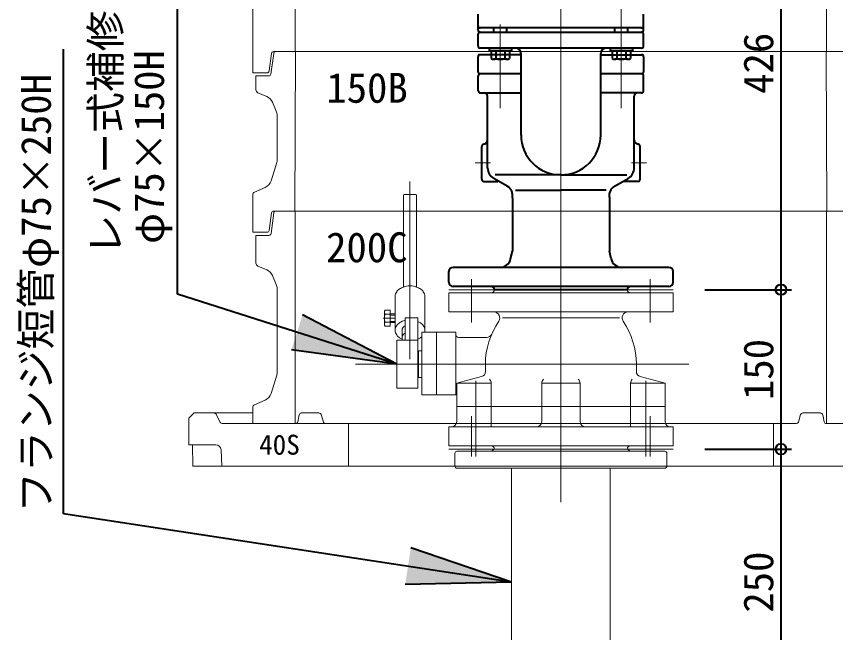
# Model space of a CAD drawing. Units: millimetres at full size, sheet at 1:20. Extents: x -5803 to 5817, y -3160 to 3160.
# Drawn here: x -2580 to -1810, y 23 to 602 of the extents above; entities that cross this region are included whole.
import ezdxf
from ezdxf.enums import TextEntityAlignment as Align

# ---------------------------------------------------------------- set-up
doc = ezdxf.new("R2010")
doc.units = ezdxf.units.MM
doc.header["$LTSCALE"] = 20
doc.header["$PDMODE"] = 32
doc.header["$PDSIZE"] = 10
for name, color, linetype, lineweight in [('0-7_TEMP01', 3, 'Continuous', 18), ('0-9_躯体', 7, 'Continuous', 9), ('0-A_細線', 7, 'Continuous', 9), ('0-B_消火栓', 2, 'Continuous', 40), ('0-E_寸法', 1, 'Continuous', 40), ('1-3_補修弁', 7, 'Continuous', 9)]:
    doc.layers.add(name, color=color, linetype=linetype, lineweight=lineweight)
doc.layers.add('0-F_注釈', color=1, linetype='Continuous')
doc.styles.add('ＭＳ ゴシック', font='')
doc.styles.get('ＭＳ ゴシック').set_extended_font_data('MS Gothic')

msp = doc.modelspace()

# ---------------------------------------------------------------- linework, layer by layer
at = {"layer": '0-7_TEMP01'}
for p, q in [((-2068.07, 772.15), (-2068.07, 502.16)), ((-2068.07, 345.16), (-2068.07, 771.16)), ((-2068.06, 345.16), (-2068.06, 771.16)), ((-2011.22, 658.34), (-2011.22, 515.83)), ((-2068.07, 601.66), (-2068.07, 251.66)), ((-2068.07, 601.66), (-2068.07, 381.66)), ((-2125.06, 594.66), (-2125.06, 515.83)), ((-2148.76, 464.47), (-2134.38, 464.47)), ((-1987.37, 464.47), (-2001.74, 464.47)), ((-2068.07, 451.66), (-2068.07, 201.66)), ((-2210.07, 279.71), (-2210.07, 446.9)), ((-2152.07, 314.16), (-2152.07, 355.16)), ((-2068.07, 359.04), (-2068.07, 175)), ((-1984.07, 355.16), (-1984.07, 314.16)), ((-2173.56, 345.16), (-1962.57, 345.16)), ((-2235.43, 318.29), (-2224.07, 318.29)), ((-2068.07, 311.66), (-2068.07, 211.66)), ((-1947.57, 275.16), (-2261.46, 275.16)), ((-2148.07, 188.16), (-2148.07, 259.46)), ((-2068.07, 261.66), (-2068.07, 161.66)), ((-1988.07, 188.16), (-1988.07, 259.46)), ((-2068.07, 145.16), (-2068.07, 245.16)), ((-2152.07, 188.16), (-2152.07, 226.16)), ((-1984.07, 188.16), (-1984.07, 226.16)), ((-2173.56, 195.16), (-1962.57, 195.16))]:
    msp.add_line(p, q, dxfattribs=at)
at = {"layer": '0-9_躯体'}
for p, q in [((-2318.07, 769.16), (-2318.07, 569.15)), ((-1818.07, 769.16), (-1818.07, 569.15)), ((-2340.31, 567.43), (-2342.63, 550.88)), ((-2338.31, 567.43), (-2341.06, 547.88)), ((-2338.33, 569.15), (-2068.07, 569.15)), ((-2317.82, 569.15), (-2318.32, 419.16)), ((-1797.8, 569.15), (-2068.07, 569.15)), ((-1818.32, 569.15), (-1817.82, 419.16)), ((-2358.06, 549.15), (-2344.61, 549.15)), ((-2355.07, 546.15), (-2355.07, 533.13)), ((-2355.07, 546.15), (-2343.04, 546.15)), ((-2353.25, 530.38), (-2344.74, 526.74)), ((-2339.49, 521.48), (-2335.88, 513.04)), ((-2335.07, 509.11), (-2335.07, 467.64)), ((-2335.5, 464.74), (-2340.73, 447.56)), ((-2356.27, 436.94), (-2346.28, 441.31)), ((-2358.06, 434.19), (-2358.06, 399.16)), ((-2340.31, 417.43), (-2342.63, 400.88)), ((-2340.84, 397.9), (-2338.3, 417.42)), ((-2338.33, 419.16), (-2068.07, 419.16)), ((-2068.07, 419.16), (-2336.31, 419.16)), ((-2318.07, 419.16), (-2318.07, 219.15)), ((-1797.8, 419.16), (-2068.07, 419.16)), ((-2068.07, 419.16), (-1799.82, 419.16)), ((-1818.07, 419.16), (-1818.07, 219.15)), ((-2358.06, 399.16), (-2344.61, 399.16)), ((-2355.07, 396.15), (-2342.82, 396.15)), ((-2355.07, 396.15), (-2355.07, 370.13)), ((-2353.25, 367.38), (-2344.74, 363.74)), ((-2339.49, 358.48), (-2335.88, 350.05)), ((-2335.07, 346.11), (-2335.07, 267.64)), ((-2340.73, 247.56), (-2335.5, 264.73)), ((-2356.27, 236.95), (-2346.28, 241.31)), ((-2358.06, 234.2), (-2358.06, 219.15)), ((-2418.07, 224.16), (-2413.07, 229.16)), ((-2418.07, 224.16), (-2418.07, 199.15)), ((-2413.07, 229.16), (-2393.07, 229.16)), ((-2393.07, 229.16), (-2358.06, 229.16)), ((-2388.62, 220.27), (-2392.51, 228.05)), ((-2315.74, 220.77), (-2314.39, 227.55)), ((-2312.43, 229.16), (-2295.55, 229.16)), ((-2291.5, 220.58), (-2293.64, 227.73)), ((-1844.64, 220.58), (-1842.49, 227.73)), ((-1823.7, 229.16), (-1840.58, 229.16)), ((-1820.39, 220.77), (-1821.74, 227.55)), ((-2386.83, 219.15), (-2317.71, 219.15)), ((-2358.06, 219.15), (-2068.07, 219.15)), ((-2289.58, 219.15), (-2068.07, 219.15)), ((-2268.07, 219.15), (-2268.07, 179.16)), ((-1846.56, 219.15), (-2068.07, 219.15)), ((-1846.56, 219.15), (-2068.07, 219.15)), ((-1868.07, 219.15), (-1868.07, 179.16)), ((-1778.07, 219.15), (-1818.42, 219.15)), ((-1749.3, 219.15), (-1818.42, 219.15)), ((-2418.07, 199.15), (-2392.82, 199.15)), ((-2414.62, 199.15), (-2414.47, 179.16)), ((-2387.83, 194.41), (-2387.07, 179.16)), ((-2414.47, 179.16), (-2068.07, 179.16)), ((-1721.66, 179.16), (-2068.07, 179.16))]:
    msp.add_line(p, q, dxfattribs=at)
msp.add_lwpolyline([(-2358.06, 612.36), (-2358.06, 569.15), (-2358.06, 549.15)], dxfattribs=at)
for centre, radius, start, end in [((-2338.33, 567.15), 2, 90, 172.001), ((-2336.33, 567.15), 2, 90, 172.001), ((-2344.61, 551.15), 2, 270, 352.001), ((-2343.04, 548.15), 2, 270, 352.001), ((-2352.07, 533.13), 3, 180, 246.801), ((-2348.68, 517.54), 10, 23.199, 66.801), ((-2345.07, 509.11), 10, 0, 23.199), ((-2345.07, 467.64), 10, 343.072, 0), ((-2350.3, 450.48), 10, 293.629, 343.072), ((-2355.07, 434.19), 3, 113.629, 180), ((-2338.33, 417.15), 2, 90, 172.001), ((-2336.31, 417.15), 2, 90, 172.569), ((-2344.61, 401.15), 2, 270, 352.001), ((-2342.82, 398.15), 2, 270, 352.569), ((-2352.07, 370.13), 3, 180, 246.801), ((-2348.68, 354.54), 10, 23.199, 66.801), ((-2345.07, 346.11), 10, 0, 23.199), ((-2345.07, 267.64), 10, 343.072, 0), ((-2350.3, 250.47), 10, 293.629, 343.072), ((-2355.07, 234.2), 3, 113.629, 180), ((-2394.3, 227.15), 2, 26.565, 90), ((-2312.43, 227.15), 2, 90, 168.691), ((-2295.55, 227.15), 2, 16.7, 90), ((-1840.58, 227.15), 2, 90, 163.3), ((-1823.7, 227.15), 2, 11.309, 90), ((-2386.83, 221.15), 2, 206.565, 270), ((-2317.71, 221.15), 2, 270, 348.691), ((-2289.58, 221.15), 2, 196.7, 270), ((-1846.56, 221.15), 2, 270, 343.3), ((-1818.42, 221.15), 2, 191.309, 270), ((-2392.82, 194.16), 5, 2.862, 90)]:
    msp.add_arc(centre, radius, start, end, dxfattribs=at)
at = {"layer": '0-A_細線'}
for p, q in [((-2165.84, 193.16), (-1970.29, 193.16)), ((-2131.06, 195.16), (-2133.06, 193.16)), ((-2131.06, 195.16), (-2005.07, 195.16)), ((-2005.07, 195.16), (-2003.07, 193.16)), ((-2167.84, 191.16), (-2167.84, 179.16)), ((-1968.29, 191.16), (-1968.29, 179.16)), ((-2165.84, 177.16), (-1970.29, 177.16)), ((-2114.57, -36.84), (-2114.57, 177.16)), ((-2021.57, -36.84), (-2021.57, 177.16))]:
    msp.add_line(p, q, dxfattribs=at)
for centre, start, end in [((-2165.84, 191.16), 90, 179.998), ((-1970.29, 191.16), 0.002, 90), ((-2165.84, 179.16), 179.998, 270), ((-1970.29, 179.16), 270, 0.002)]:
    msp.add_arc(centre, 2, start, end, dxfattribs=at)
at = {"layer": '0-B_消火栓'}
for p, q in [((-2146.06, 589.38), (-2146.06, 604.38)), ((-1990.22, 589.38), (-1990.22, 604.38)), ((-2144.07, 587.38), (-1992.21, 587.38)), ((-1992.22, 591.38), (-2144.06, 591.38)), ((-2131.06, 587.38), (-2131.06, 591.38)), ((-2119.06, 587.38), (-2119.06, 591.38)), ((-2017.22, 587.38), (-2017.22, 591.38)), ((-2005.22, 587.38), (-2005.22, 591.38)), ((-2146.06, 574.38), (-2146.06, 585.38)), ((-1990.22, 574.38), (-1990.22, 585.38)), ((-1992.22, 572.38), (-2144.06, 572.38)), ((-2135.56, 572.38), (-2135.56, 569.88)), ((-2114.56, 572.38), (-2114.56, 569.88)), ((-2021.72, 572.38), (-2021.72, 569.88)), ((-2000.72, 572.38), (-2000.72, 569.88)), ((-2146.06, 550.2), (-2146.06, 564.21)), ((-2105.56, 566.21), (-2144.06, 566.21)), ((-2114.56, 569.88), (-2135.56, 569.88)), ((-2133.56, 569.88), (-2133.56, 562.68)), ((-2129.31, 569.88), (-2129.31, 562.68)), ((-2120.81, 569.88), (-2120.81, 562.68)), ((-2116.56, 569.88), (-2116.56, 562.68)), ((-2105.56, 490.48), (-2105.56, 567.38)), ((-2030.56, 490.65), (-2030.56, 567.38)), ((-2030.56, 566.21), (-1992.22, 566.21)), ((-2000.72, 569.88), (-2021.72, 569.88)), ((-2019.72, 569.88), (-2019.72, 562.68)), ((-2015.47, 569.88), (-2015.47, 562.68)), ((-2006.97, 569.88), (-2006.97, 562.68)), ((-2002.72, 569.88), (-2002.72, 562.68)), ((-1990.22, 564.21), (-1990.22, 550.2)), ((-2118.68, 561.88), (-2131.44, 561.88)), ((-2004.85, 561.88), (-2017.6, 561.88)), ((-2105.56, 548.21), (-2144.07, 548.21)), ((-1992.22, 548.21), (-2030.56, 548.21)), ((-2145.9, 532.21), (-2145.9, 546.2)), ((-1990.22, 532.21), (-1990.22, 546.2)), ((-2143.9, 530.21), (-2105.56, 530.21)), ((-2137.06, 459.79), (-2137.06, 527.21)), ((-1992.22, 530.21), (-2030.56, 530.21)), ((-1999.06, 459.79), (-1999.06, 527.21)), ((-2142.56, 448.97), (-2142.56, 479.96)), ((-1995.06, 481.97), (-1995.56, 481.97)), ((-1993.56, 448.97), (-1993.56, 479.96)), ((-2068.06, 453.15), (-2130, 453.15)), ((-2068.06, 453.15), (-2006.12, 453.15)), ((-2017.6, 442.44), (-2007, 448.56)), ((-2007, 448.56), (-2004.8, 449.84)), ((-2140.56, 446.97), (-2127.42, 446.97)), ((-1995.56, 446.97), (-2008.7, 446.97)), ((-2110.77, 438.79), (-2068.06, 438.79)), ((-2025.35, 438.79), (-2068.06, 438.79)), ((-2113.75, 431.65), (-2113.75, 381.35)), ((-2022.37, 431.65), (-2022.37, 381.35)), ((-2115.34, 374.03), (-2113.75, 381.35)), ((-2020.78, 374.03), (-2022.37, 381.35)), ((-2173.56, 352.16), (-2173.56, 362.37)), ((-1966.56, 366.16), (-2169.57, 366.16)), ((-1962.56, 352.16), (-1962.56, 362.16)), ((-1966.56, 348.16), (-2169.57, 348.16)), ((-2005.56, 345.16), (-2130.56, 345.16))]:
    msp.add_line(p, q, dxfattribs=at)
msp.add_lwpolyline([(-2118.52, 442.44), (-2129.12, 448.56), (-2131.32, 449.84)], dxfattribs=at)
for centre, radius, start, end in [((-2144.06, 593.38), 2, 180, 270), ((-2144.06, 589.38), 2, 180, 270), ((-2144.06, 585.38), 2, 90, 180), ((-1992.22, 593.38), 2, 270, 0), ((-1992.22, 589.38), 2, 270, 0), ((-1992.22, 585.38), 2, 0, 90), ((-2144.06, 574.38), 2, 180, 270), ((-2110.56, 567.38), 5, 0, 90), ((-2025.56, 567.38), 5, 90, 180), ((-1992.22, 574.38), 2, 270, 0), ((-2144.06, 564.21), 2, 90, 180), ((-1992.22, 564.21), 2, 0, 90), ((-2131.44, 565.1), 3.22, 228.74, 311.26), ((-2125.06, 573.56), 11.69, 248.679, 291.321), ((-2118.68, 565.1), 3.22, 228.74, 311.26), ((-2017.6, 565.1), 3.22, 228.74, 311.26), ((-2011.22, 573.56), 11.69, 248.679, 291.321), ((-2004.85, 565.1), 3.22, 228.74, 311.26), ((-2144.06, 550.2), 2, 180, 270), ((-2143.9, 546.2), 2, 90, 180), ((-1992.22, 550.2), 2, 270, 0), ((-1992.22, 546.2), 2, 0, 90), ((-2143.9, 532.21), 2, 180, 270), ((-1992.22, 532.21), 2, 270, 0), ((-2140.06, 527.21), 3, 0, 90), ((-1996.06, 527.21), 3, 90, 180), ((-2141.06, 485.97), 4, 270, 0), ((-2068.06, 490.65), 37.5, 180, 0), ((-1995.06, 485.97), 4, 180, 270), ((-2140.56, 479.96), 2, 90, 180), ((-1995.56, 479.96), 2, 0, 90), ((-2125.56, 459.79), 11.5, 180, 240), ((-2010.56, 459.79), 11.5, 300, 0), ((-2140.56, 448.97), 2, 180, 270), ((-1995.56, 448.97), 2, 270, 0), ((-2123.52, 433.78), 10, 347.697, 60), ((-2012.6, 433.78), 10, 120, 192.303), ((-2125.11, 376.16), 10, 270, 347.697), ((-2011.01, 376.16), 10, 192.303, 270), ((-2169.57, 362.16), 4, 90, 180), ((-1966.56, 362.16), 4, 0, 90), ((-2169.56, 352.16), 4, 180, 270), ((-2133.57, 345.16), 3, 0, 90), ((-2002.56, 345.16), 3, 90, 180), ((-1966.56, 352.16), 4, 270, 0)]:
    msp.add_arc(centre, radius, start, end, dxfattribs=at)
at = {"layer": '0-E_寸法'}
for p, q in [((-2428.83, 340.94), (-2428.83, 820.88)), ((-1860.99, 771.16), (-1860.99, 345.16)), ((-2536.04, 134.44), (-2536.04, 571.37)), ((-2222.57, 275.16), (-2428.83, 340.94)), ((-1932.56, 345.16), (-1850.99, 345.16)), ((-1932.56, 345.16), (-1850.99, 345.16)), ((-1860.99, 345.16), (-1860.99, 195.16)), ((-2222.57, 275.16), (-2311.11, 321.62)), ((-2222.57, 275.16), (-2321.66, 288.54)), ((-1932.56, 195.16), (-1850.99, 195.16)), ((-1932.56, 195.16), (-1850.99, 195.16)), ((-1860.99, 195.16), (-1860.99, -54.84)), ((-2114.57, 70.16), (-2536.04, 134.44)), ((-2114.57, 70.16), (-2209.31, 102.17)), ((-2114.57, 70.16), (-2214.54, 67.84))]:
    msp.add_line(p, q, dxfattribs=at)
for p in [(-1860.99, 345.16), (-1860.99, 195.16)]:
    msp.add_point(p, dxfattribs=at)
for points in [[(-2321.66, 288.54), (-2311.11, 321.62), (-2222.57, 275.16)], [(-2214.54, 67.84), (-2209.31, 102.17), (-2114.57, 70.16)]]:
    msp.add_solid(points, dxfattribs=at)
at = {"layer": '1-3_補修弁'}
for p, q in [((-2216.07, 433.82), (-2216.07, 347.74)), ((-2205.07, 434.82), (-2215.07, 434.82)), ((-2204.07, 433.82), (-2204.07, 347.74)), ((-2173.56, 342.16), (-1962.57, 342.16)), ((-2173.56, 324.16), (-2173.56, 342.16)), ((-2130.57, 345.16), (-2005.57, 345.16)), ((-2130.57, 345.16), (-2005.57, 345.16)), ((-1962.57, 342.16), (-1962.57, 324.16)), ((-2224.07, 306.98), (-2224.07, 338.8)), ((-2196.07, 306.98), (-2196.07, 338.8)), ((-2234.07, 323.91), (-2234.07, 312.67)), ((-2233.47, 325.8), (-2228.57, 325.8)), ((-2228.57, 325.8), (-2228.57, 310.78)), ((-1962.57, 324.16), (-2173.56, 324.16)), ((-2233.49, 322.05), (-2228.57, 322.05)), ((-2224.07, 322.29), (-2228.57, 322.29)), ((-2228.57, 321.29), (-2224.07, 321.29)), ((-2202.57, 318.82), (-2214.57, 318.82)), ((-2214.57, 297.66), (-2214.57, 318.82)), ((-2202.57, 318.82), (-2202.57, 252.66)), ((-2123.07, 318.58), (-2013.07, 318.58)), ((-2233.49, 314.54), (-2228.57, 314.54)), ((-2228.57, 310.78), (-2233.47, 310.78)), ((-2228.57, 315.29), (-2224.07, 315.29)), ((-2228.57, 314.29), (-2224.07, 314.29)), ((-2217.57, 306.98), (-2217.57, 300.06)), ((-2199.07, 305.16), (-2199.07, 246.16)), ((-2199.07, 305.16), (-2167.06, 305.16)), ((-2185.07, 246.16), (-2185.07, 305.16)), ((-2167.06, 246.16), (-2167.06, 305.16)), ((-2202.57, 297.66), (-2222.57, 297.66)), ((-2222.57, 297.66), (-2222.57, 252.66)), ((-2164.07, 300.16), (-2137.89, 300.16)), ((-2202.07, 287.66), (-2202.07, 262.66)), ((-2139.07, 268.23), (-2139.07, 275.16)), ((-1997.07, 268.23), (-1997.07, 275.16)), ((-2202.07, 262.66), (-2202.57, 263.16)), ((-2202.07, 262.66), (-2199.07, 262.66)), ((-1993.36, 263.4), (-1970.06, 257.16)), ((-2166.07, 257.16), (-2166.07, 221.16)), ((-2133.63, 257.16), (-2133.63, 216.16)), ((-2086.06, 257.16), (-2050.07, 257.16)), ((-2086.06, 221.16), (-2086.06, 257.16)), ((-2050.07, 221.16), (-2050.07, 257.16)), ((-2002.5, 257.16), (-1970.06, 257.16)), ((-2002.5, 257.16), (-2002.5, 216.16)), ((-1970.06, 221.16), (-1970.06, 257.16)), ((-2222.57, 252.66), (-2202.57, 252.66)), ((-2199.07, 246.16), (-2166.07, 246.16)), ((-2166.07, 235.16), (-1970.06, 235.16)), ((-1962.57, 216.16), (-2173.56, 216.16)), ((-2173.56, 198.16), (-2173.56, 216.16)), ((-1962.57, 198.16), (-1962.57, 216.16)), ((-1962.57, 198.16), (-2173.56, 198.16)), ((-2005.57, 195.16), (-2130.57, 195.16)), ((-2005.57, 195.16), (-2130.57, 195.16)), ((-2005.57, 195.16), (-2130.57, 195.16))]:
    msp.add_line(p, q, dxfattribs=at)
for points in [[(-2202.57, 287.16), (-2202.07, 287.66), (-2199.07, 287.66)], [(-2142.77, 263.4), (-2166.07, 257.16), (-2133.63, 257.16)]]:
    msp.add_lwpolyline(points, dxfattribs=at)
for centre, radius, start, end in [((-2215.07, 433.82), 1, 90, 180), ((-2205.07, 433.82), 1, 0, 90), ((-2211.43, 333.55), 14.93, 109.14368, 124.86797), ((-2210.13, 329.8), 18.91, 89.81124, 109.14224), ((-2210.01, 329.8), 18.91, 70.85776, 90.18876), ((-2208.7, 333.55), 14.93, 55.13203, 70.85632), ((-2216.42, 338.7), 7.64, 143.77013, 179.30664), ((-2213.76, 336.85), 10.9, 124.74801, 144.15638), ((-2206.38, 336.85), 10.9, 35.84362, 55.25199), ((-2203.72, 338.7), 7.64, 0.69336, 36.22987), ((-2133.57, 345.16), 3, 270, 0), ((-2002.56, 345.16), 3, 180, 270), ((-2230.78, 323.91), 3.29, 144.992, 214.565), ((-2131.15, 318.58), 5.58, 325.458, 90), ((-2004.98, 318.58), 5.58, 90, 214.542), ((-2221.64, 318.29), 12.42, 162.412, 197.588), ((-2212.64, 306.61), 9.94, 101.14177, 111.74812), ((-2230.78, 312.67), 3.29, 145.435, 215.008), ((-2216.42, 306.88), 7.64, 143.77013, 179.30664), ((-2213.76, 305.03), 10.9, 124.74801, 144.15638), ((-2211.43, 301.73), 14.93, 109.14368, 124.86797), ((-2213.47, 306.93), 4.09, 143.77013, 179.30664), ((-2212.04, 305.93), 5.84, 124.74801, 144.15638), ((-2212.13, 306.34), 5.45, 116.55794, 126.4811), ((-2206.29, 305.97), 10.08, 52.6097, 68.33399), ((-2206.38, 305.03), 10.9, 35.84362, 55.25199), ((-2203.72, 306.88), 7.64, 0.69336, 36.22987), ((-2068.07, 275.16), 71, 145.458, 180), ((-2068.07, 275.16), 71, 0, 34.542), ((-2216.42, 307.07), 7.64, 180.69336, 216.22986), ((-2213.76, 308.93), 10.9, 215.84364, 235.252), ((-2213.47, 300), 4.09, 143.77014, 179.30665), ((-2212.04, 299.01), 5.84, 124.74799, 144.15636), ((-2212.13, 299.43), 5.45, 116.55799, 126.48115), ((-2202.18, 303.63), 4.17, 298.82431, 318.23267), ((-2203.17, 306.99), 7.11, 345.10917, 359.95273), ((-2164.07, 303.16), 3, 180, 270), ((-2137.89, 305.16), 5, 270, 336.75), ((-2213.13, 309.15), 11.45, 233.33203, 249.05632), ((-2213.47, 300.11), 4.09, 180.69336, 216.22987), ((-2216.68, 297.73), 0.095, 205.74959, 225.15795), ((-2208.38, 311.66), 14.29, 293.98821, 305.06814), ((-2144.07, 268.23), 5, 285, 0), ((-1992.06, 268.23), 5, 180, 255), ((-2138.63, 257.16), 5, 0, 47.288), ((-2081.06, 257.16), 5, 132.712, 180), ((-2055.07, 257.16), 5, 0, 47.288), ((-1997.5, 257.16), 5, 132.712, 180), ((-2171.07, 221.16), 5, 270, 0), ((-2091.07, 221.16), 5, 270, 0), ((-2045.07, 221.16), 5, 180, 270), ((-1965.06, 221.16), 5, 180, 270), ((-2133.57, 195.16), 3, 0, 90), ((-2002.56, 195.16), 3, 90, 180)]:
    msp.add_arc(centre, radius, start, end, dxfattribs=at)

# ---------------------------------------------------------------- texts
at = {"layer": '0-E_寸法', "style": 'ＭＳ ゴシック'}
for s, p in [('レバー式補修弁（ボール）', (-2474.05, 377.44)), ('426', (-1859.77, 529.36)), ('φ75×150H', (-2433.06, 388.18)), ('フランジ短管φ75×250H', (-2539.55, 135.33)), ('150', (-1859.77, 241.36)), ('250', (-1859.77, 41.36))]:
    msp.add_text(s, height=28.15, rotation=90, dxfattribs=at).set_placement(p, align=Align.BOTTOM_LEFT)
at = {"layer": '0-F_注釈', "style": 'ＭＳ ゴシック'}
for s, height, p in [('150B', 28.15, (-2288.76, 512.53)), ('200C', 28.15, (-2289.01, 362.53)), ('40S', 18.77, (-2352.05, 184.32))]:
    msp.add_text(s, height=height, dxfattribs=at).set_placement(p, align=Align.BOTTOM_LEFT)

doc.saveas('drawing.dxf')
